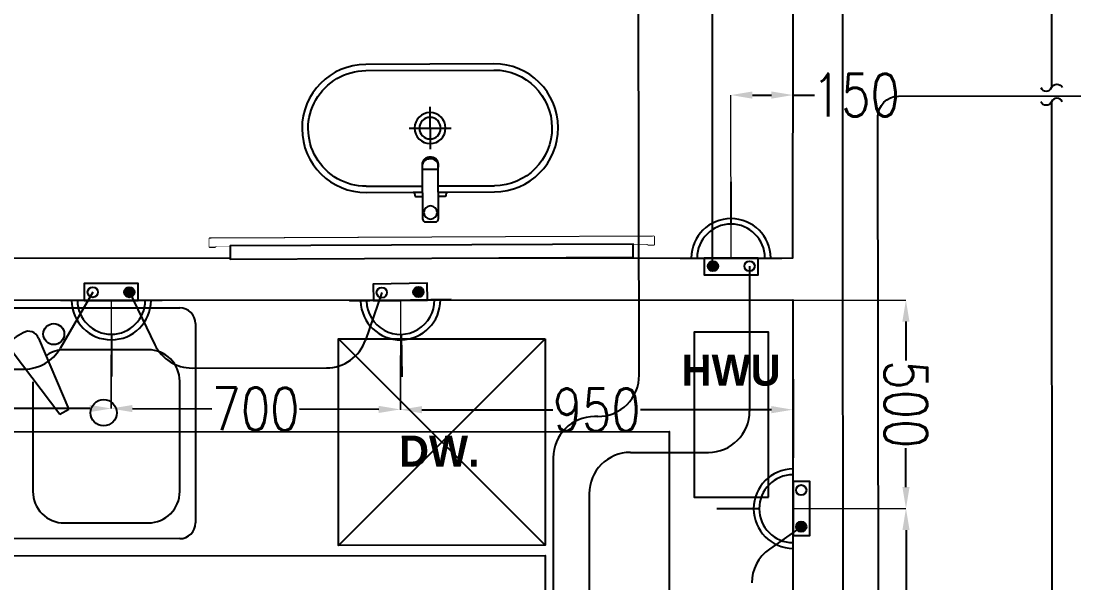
# Model space of a CAD drawing. Extents: x -678889171 to 586587, y -792238163 to 335485.
# Drawn here: x 83591 to 86139, y 31108 to 32468 of the extents above; entities that cross this region are included whole.
import ezdxf

# ---------------------------------------------------------------- set-up
doc = ezdxf.new("R2010")
doc.units = 0
doc.header["$MEASUREMENT"] = 0
doc.set_wipeout_variables(frame=1)
doc.layers.get('0').update_dxf_attribs({"color": 8})
doc.layers.get('Defpoints').update_dxf_attribs({"color": 252})
for name, color, linetype in [('1', 8, 'Continuous'), ('E-CUT-LINE', 1, 'Continuous'), ('E-POW-BLOCK', 4, 'Continuous'), ('E-POW-WIR-NO', 4, 'Continuous'), ('HR_LIGHT', 1, 'Continuous'), ('XR-A-9TH-FLOOR$0$A-ANNO-SYMB', 252, 'Continuous'), ('XR-Typ24$0$XR-A-2ND-FLOOR$0$XR-A-TYP-2-3-4-5-6-7-8-9-10$0$A-ANNO-NOTE', 252, 'Continuous'), ('XR-Typ24$0$XR-A-2ND-FLOOR$0$XR-A-TYP-2-3-4-5-6-7-8-9-10$0$A-EQPM', 252, 'Continuous'), ('XR-Typ24$0$XR-A-2ND-FLOOR$0$XR-A-TYP-2-3-4-5-6-7-8-9-10$0$A-FURN-SANT', 252, 'Continuous'), ('XR-Typ24$0$XR-A-2ND-FLOOR$0$XR-A-TYP-2-3-4-5-6-7-8-9-10$0$A-WALL', 252, 'Continuous'), ('XR-Typ24$0$XR-A-2ND-FLOOR$0$XR-A-TYP-2-3-4-5-6-7-8-9-10$0$XR-A-TYP$0$TYPICAL TYPES$0$XREF_3BR$0$I-WC', 252, 'Continuous')]:
    doc.layers.add(name, color=color, linetype=linetype)
doc.styles.add('Work$0$E-M.MODUL', font='romans.shx', dxfattribs={"width": 0.8})
doc.styles.add('XR-Typ24$0$XR-A-2ND-FLOOR$0$XR-A-TYP-2-3-4-5-6-7-8-9-10$0$XR-A-TYP$0$TYPICAL TYPES$0$XREF_1BR$0$KZT', font='')
doc.styles.add('XR-Typ24$0$XR-A-2ND-FLOOR$0$XR-A-TYP-2-3-4-5-6-7-8-9-10$0$XR-A-TYP$0$TYPICAL TYPES$0$XREF_STU$0$KZT', font='')
doc.styles.get('XR-Typ24$0$XR-A-2ND-FLOOR$0$XR-A-TYP-2-3-4-5-6-7-8-9-10$0$XR-A-TYP$0$TYPICAL TYPES$0$XREF_1BR$0$KZT').set_extended_font_data('AvantGarde LT Medium', bold=True)
doc.styles.get('XR-Typ24$0$XR-A-2ND-FLOOR$0$XR-A-TYP-2-3-4-5-6-7-8-9-10$0$XR-A-TYP$0$TYPICAL TYPES$0$XREF_STU$0$KZT').set_extended_font_data('AvantGarde LT Medium', bold=True)
doc.dimstyles.new('Work$0$S-DIM', dxfattribs={"dimscale": 500, "dimtxt": 0.2065, "dimasz": 0.104, "dimexe": 0, "dimexo": 0, "dimgap": 0, "dimtad": 0, "dimdec": 0, "dimzin": 0, "dimdsep": 46, "dimtxsty": 'Work$0$E-M.MODUL', "dimcen": 0.25, "dimclrd": 5, "dimclre": 5, "dimclrt": 1, "dimadec": 0, "dimazin": 0, "dimtfac": 1, "dimtdec": 0, "dimtofl": 0, "dimtmove": 0, "dimatfit": 3, "dimfxl": 1, "dimtolj": 1, "dimtzin": 0, "dimlwe": 13, "dimarcsym": 0})

# ---------------------------------------------------------------- blocks, each defined once
blk = doc.blocks.new('SO1 WP')
at = {"layer": 'E-POW-BLOCK'}
h = blk.add_hatch(color=3, dxfattribs=at)
h.dxf.hatch_style = 1
edge = h.paths.add_edge_path()
edge.add_arc((-0.1064, -0.0481), 0.0303, 0, 360)
at = {"layer": 'E-POW-BLOCK', "color": 3}
for p, q in [((0, 0.2), (0, 0.45)), ((-0.3, 0), (0.3, 0))]:
    blk.add_line(p, q, dxfattribs=at)
blk.add_lwpolyline([(0.1593, 0), (-0.1593, 0), (-0.1593, -0.0988), (0.1593, -0.0988)], close=True, dxfattribs=at)
for centre in [(-0.1064, -0.0481), (0.1096, -0.0481)]:
    blk.add_circle(centre, 0.0303, dxfattribs=at)
for centre, radius, start, end in [((0, -0.0028), 0.2353, 0.68327, 179.31673), ((0, 0), 0.2, 0, 180)]:
    blk.add_arc(centre, radius, start, end, dxfattribs=at)
blk = doc.blocks.new('160')
at = {"layer": 'E-POW-BLOCK'}
h = blk.add_hatch(color=1, dxfattribs=at)
h.dxf.hatch_style = 1
edge = h.paths.add_edge_path()
edge.add_arc((78016.1, 43941.9), 12.4, 0, 360)
at = {"layer": 'E-POW-BLOCK', "color": 1}
for p, q in [((77996.4, 43862.5, 0), (77996.4, 44108.6, 0)), ((77914.3, 43985.5, 0), (77811.8, 43985.5, 0))]:
    blk.add_line(p, q, dxfattribs=at)
at = {"layer": 'E-POW-BLOCK', "color": 1, "elevation": 0}
blk.add_lwpolyline([(77996.4, 44050.9), (77996.4, 43920.2), (78036.9, 43920.2), (78036.9, 44050.9)], close=True, dxfattribs=at)
at = {"layer": 'E-POW-BLOCK', "color": 1}
for centre in [(78016.1, 44030.5, 0), (78016.1, 43941.9, 0)]:
    blk.add_circle(centre, 12.4, dxfattribs=at)
for centre, radius, start, end in [((77997.5, 43985.5, 0), 96.5, 90.6833, 269.3167), ((77996.4, 43985.5, 0), 82, 90, 270)]:
    blk.add_arc(centre, radius, start, end, dxfattribs=at)
blk = doc.blocks.new('*D2913')
at = {"layer": '1', "color": 5, "lineweight": 13, "transparency": 16777216}
for p, q in [((83809.2, 31792.3), (83808.4, 31530.6)), ((84509.3, 31790), (84508.4, 31528.3))]:
    blk.add_line(p, q, dxfattribs=at)
at = {"layer": '1', "color": 5, "lineweight": -2, "transparency": 16777216}
for p, q in [((83860.4, 31530.4), (84052.2, 31529.8)), ((84456.4, 31528.5), (84264.6, 31529.1))]:
    blk.add_line(p, q, dxfattribs=at)
at = {"layer": '1', "color": 5, "transparency": 16777216}
for points in [[(83860.4, 31539.1), (83860.4, 31521.8), (83808.4, 31530.6)], [(84456.4, 31537.1), (84456.4, 31519.8), (84508.4, 31528.3)]]:
    blk.add_solid(points, dxfattribs=at)
at = {"layer": 'Defpoints', "color": 0, "transparency": 16777216}
for p in [(83809.2, 31792.3), (84509.3, 31790), (83808.4, 31530.6)]:
    blk.add_point(p, dxfattribs=at)
at = {"layer": '1', "color": 1, "transparency": 16777216, "insert": (84158.4, 31529.5), "char_height": 103.25, "attachment_point": 5, "rotation": 359.8105, "style": 'Work$0$E-M.MODUL'}
blk.add_mtext('\\A1;700', dxfattribs=at)
blk = doc.blocks.new('*D2914')
at = {"layer": '1', "color": 5, "lineweight": 13, "transparency": 16777216}
for p, q in [((83109.2, 31791.8), (83109.2, 31530.6)), ((83809.2, 31793.5), (83809.2, 31530.6))]:
    blk.add_line(p, q, dxfattribs=at)
at = {"layer": '1', "color": 5, "lineweight": -2, "transparency": 16777216}
for p, q in [((83161.2, 31530.6), (83353, 31530.6)), ((83757.2, 31530.6), (83565.4, 31530.6))]:
    blk.add_line(p, q, dxfattribs=at)
at = {"layer": '1', "color": 5, "transparency": 16777216}
for points in [[(83161.2, 31539.2), (83161.2, 31521.9), (83109.2, 31530.6)], [(83757.2, 31539.2), (83757.2, 31521.9), (83809.2, 31530.6)]]:
    blk.add_solid(points, dxfattribs=at)
at = {"layer": 'Defpoints', "color": 0, "transparency": 16777216}
for p in [(83109.2, 31791.8, 0), (83809.2, 31793.5), (83809.2, 31530.6)]:
    blk.add_point(p, dxfattribs=at)
at = {"layer": '1', "color": 1, "transparency": 16777216, "insert": (83459.2, 31530.6), "char_height": 103.25, "attachment_point": 5, "style": 'Work$0$E-M.MODUL'}
blk.add_mtext('\\A1;700', dxfattribs=at)
blk = doc.blocks.new('*D2922')
at = {"layer": '1', "color": 5, "lineweight": 13, "transparency": 16777216}
for p, q in [((85459.2, 31792.9), (85732.6, 31793)), ((85459.4, 31288.2), (85732.7, 31288.3))]:
    blk.add_line(p, q, dxfattribs=at)
at = {"layer": '1', "color": 5, "lineweight": -2, "transparency": 16777216}
for p, q in [((85732.6, 31741), (85732.6, 31646.9)), ((85732.7, 31340.3), (85732.7, 31434.5))]:
    blk.add_line(p, q, dxfattribs=at)
at = {"layer": '1', "color": 5, "transparency": 16777216}
for points in [[(85741.2, 31741), (85723.9, 31741), (85732.6, 31793)], [(85741.4, 31340.3), (85724.1, 31340.3), (85732.7, 31288.3)]]:
    blk.add_solid(points, dxfattribs=at)
at = {"layer": 'Defpoints', "color": 0, "transparency": 16777216}
for p in [(85459.2, 31792.9), (85732.6, 31793), (85459.4, 31288.2)]:
    blk.add_point(p, dxfattribs=at)
at = {"layer": '1', "color": 1, "transparency": 16777216, "insert": (85732.6, 31540.7), "char_height": 103.25, "attachment_point": 5, "rotation": 270.021, "style": 'Work$0$E-M.MODUL'}
blk.add_mtext('\\A1;500', dxfattribs=at)
blk = doc.blocks.new('*D2909')
at = {"layer": '1', "color": 5, "lineweight": 13, "transparency": 16777216}
for p, q in [((85459.4, 31288.2), (85732.7, 31288.3)), ((85459.7, 30584.5), (85733, 30584.6))]:
    blk.add_line(p, q, dxfattribs=at)
at = {"layer": '1', "color": 5, "lineweight": -2, "transparency": 16777216}
for p, q in [((85732.8, 31236.3), (85732.8, 31042.6)), ((85733, 30636.6), (85732.9, 30830.2))]:
    blk.add_line(p, q, dxfattribs=at)
at = {"layer": '1', "color": 5, "transparency": 16777216}
for points in [[(85741.4, 31236.3), (85724.1, 31236.3), (85732.7, 31288.3)], [(85741.7, 30636.6), (85724.3, 30636.6), (85733, 30584.6)]]:
    blk.add_solid(points, dxfattribs=at)
at = {"layer": 'Defpoints', "color": 0, "transparency": 16777216}
for p in [(85459.4, 31288.2), (85732.7, 31288.3), (85459.7, 30584.5, 0)]:
    blk.add_point(p, dxfattribs=at)
at = {"layer": '1', "color": 1, "transparency": 16777216, "insert": (85732.9, 30936.4), "char_height": 103.25, "attachment_point": 5, "rotation": 270.0229, "style": 'Work$0$E-M.MODUL'}
blk.add_mtext('\\A1;700', dxfattribs=at)
blk = doc.blocks.new('CW_0.000')
blk.add_lwpolyline([(0, -26, 0.66), (0, 0, -0.66), (0, 26, 0.97)], format="xyb")
blk = doc.blocks.new('*D2993')
at = {"layer": '1', "color": 5, "lineweight": 13, "transparency": 16777216}
for p, q in [((84509.2, 31792.1), (84509.2, 31527.7)), ((85459.2, 31792.9), (85459.2, 31527.7))]:
    blk.add_line(p, q, dxfattribs=at)
at = {"layer": '1', "color": 5, "lineweight": -2, "transparency": 16777216}
for p, q in [((84561.2, 31527.7), (84878, 31527.7)), ((85407.2, 31527.7), (85090.4, 31527.7))]:
    blk.add_line(p, q, dxfattribs=at)
at = {"layer": '1', "color": 5, "transparency": 16777216}
for points in [[(84561.2, 31536.4), (84561.2, 31519.1), (84509.2, 31527.7)], [(85407.2, 31536.4), (85407.2, 31519.1), (85459.2, 31527.7)]]:
    blk.add_solid(points, dxfattribs=at)
at = {"layer": 'Defpoints', "color": 0, "transparency": 16777216}
for p in [(84509.2, 31792.1), (85459.2, 31792.9), (85459.2, 31527.7)]:
    blk.add_point(p, dxfattribs=at)
at = {"layer": '1', "color": 1, "transparency": 16777216, "insert": (84984.2, 31527.7), "char_height": 103.25, "attachment_point": 5, "style": 'Work$0$E-M.MODUL'}
blk.add_mtext('\\A1;950', dxfattribs=at)
blk = doc.blocks.new('*D2998')
at = {"layer": '1', "color": 5, "lineweight": 13, "transparency": 16777216}
for p, q in [((85309.2, 31894.8), (85309.1, 32289.2)), ((85459.2, 31894.9), (85459.1, 32289.2))]:
    blk.add_line(p, q, dxfattribs=at)
at = {"layer": '1', "color": 5, "lineweight": -2, "transparency": 16777216}
for p, q in [((85361.1, 32289.2), (85407.1, 32289.2)), ((85459.1, 32289.2), (85511.1, 32289.3))]:
    blk.add_line(p, q, dxfattribs=at)
at = {"layer": '1', "color": 5, "transparency": 16777216}
for points in [[(85361.1, 32297.9), (85361.1, 32280.5), (85309.1, 32289.2)], [(85407.1, 32297.9), (85407.1, 32280.5), (85459.1, 32289.2)]]:
    blk.add_solid(points, dxfattribs=at)
at = {"layer": 'Defpoints', "color": 0, "transparency": 16777216}
for p in [(85459.1, 32289.2), (85309.2, 31894.8), (85459.2, 31894.9)]:
    blk.add_point(p, dxfattribs=at)
at = {"layer": '1', "color": 1, "transparency": 16777216, "insert": (85611.4, 32289.3), "char_height": 103.25, "attachment_point": 5, "rotation": 0.0222, "style": 'Work$0$E-M.MODUL'}
blk.add_mtext('\\A1;150', dxfattribs=at)
blk = doc.blocks.new('XR-Typ24$0$XR-A-2ND-FLOOR$0$XR-A-TYP-2-3-4-5-6-7-8-9-10$0$XR-A-TYP$0$TYPICAL TYPES$0$XREF_3BR$0$TYPICAL 3-10  FLOOR TOWERS$0$xref units$0$1')
at = {"layer": 'XR-Typ24$0$XR-A-2ND-FLOOR$0$XR-A-TYP-2-3-4-5-6-7-8-9-10$0$A-EQPM'}
for p, q in [((-1011904.5, 466878.3), (-1011142.5, 466878.3)), ((-1011942.6, 466357.6), (-1011942.6, 466840.2)), ((-1011625.1, 466840.2), (-1011828.3, 466840.2)), ((-1011218.7, 466840.2), (-1011421.9, 466840.2)), ((-1011104.4, 466840.2), (-1011104.4, 466357.6)), ((-1011904.5, 466764), (-1011904.5, 466497.3)), ((-1011548.9, 466498.3), (-1011548.9, 466764)), ((-1011498.1, 466764), (-1011498.1, 466497.3)), ((-1011142.5, 466497.3), (-1011142.5, 466764)), ((-1011636.1, 466565.3), (-1011614.1, 466578)), ((-1011562.5, 466392.7), (-1011636.1, 466565.3)), ((-1011614.1, 466578), (-1011501.4, 466428)), ((-1011828.3, 466421.1), (-1011625.1, 466421.1)), ((-1011421.9, 466421.1), (-1011218.7, 466421.1)), ((-1011526, 466379.6), (-1011508.3, 466389.8)), ((-1011142.5, 466319.5), (-1011904.5, 466319.5))]:
    blk.add_line(p, q, dxfattribs=at)
for centre, radius in [((-1011720.3, 466573.5), 31.8), ((-1011326.6, 466573.5), 31.8), ((-1011599.7, 466383), 25.4), ((-1011447.3, 466383), 25.4)]:
    blk.add_circle(centre, radius, dxfattribs=at)
for centre, radius, start, end in [((-1011904.5, 466840.2), 38.1, 90, 180), ((-1011142.5, 466840.2), 38.1, 0, 90), ((-1011828.3, 466764), 76.2, 90, 180), ((-1011625.1, 466764), 76.2, 0, 90), ((-1011421.9, 466764), 76.2, 90, 180), ((-1011218.7, 466764), 76.2, 0, 90), ((-1011828.3, 466497.3), 76.2, 180, 270), ((-1011421.9, 466497.3), 76.2, 180, 270), ((-1011218.7, 466497.3), 76.2, 270, 0), ((-1011625.1, 466497.3), 76.2, 270, 303.393), ((-1011521, 466411.8), 25.4, 300, 39.4623), ((-1011538.7, 466401.6), 25.4, 200.5377, 300), ((-1011904.5, 466357.6), 38.1, 180, 270), ((-1011142.5, 466357.6), 38.1, 270, 0)]:
    blk.add_arc(centre, radius, start, end, dxfattribs=at)
blk = doc.blocks.new('XR-Typ24$0$XR-A-2ND-FLOOR$0$XR-A-TYP-2-3-4-5-6-7-8-9-10$0$XR-A-TYP$0$TYPICAL TYPES$0$XREF_3BR$0$SEC-MIR1')
at = {"layer": 'XR-Typ24$0$XR-A-2ND-FLOOR$0$XR-A-TYP-2-3-4-5-6-7-8-9-10$0$A-FURN-SANT'}
for points in [[(-30, 1261), (-32, 1261), (-32, 1274), (-50, 1274), (-50, 1276), (-30, 1276)], [(-44, 202), (-50, 202), (-50, 1274), (-44, 1274)], [(-32, 202), (-32, 1274), (-44, 1274), (-44, 202)], [(-30, 215), (-32, 215), (-32, 202), (-50, 202), (-50, 200), (-30, 200)]]:
    blk.add_lwpolyline(points, close=True, dxfattribs=at)
blk.add_wipeout([(0, 250), (-32, 250), (-32, 215), (-30, 215), (-30, 200), (-50, 200), (-50, 1276), (-30, 1276), (-30, 1261), (-32, 1261), (-32, 1226), (0, 1226)]).dxf.layer = 'XR-Typ24$0$XR-A-2ND-FLOOR$0$XR-A-TYP-2-3-4-5-6-7-8-9-10$0$A-FURN-SANT'
blk.add_lwpolyline([(0, 250), (-32, 250), (-32, 1226), (0, 1226)], close=True, dxfattribs=at)
blk = doc.blocks.new('XR-Typ24$0$XR-A-2ND-FLOOR$0$XR-A-TYP-2-3-4-5-6-7-8-9-10$0$XR-A-TYP$0$TYPICAL TYPES$0$XREF_3BR$0$A$C37C65330')
at = {"layer": 'XR-Typ24$0$XR-A-2ND-FLOOR$0$XR-A-TYP-2-3-4-5-6-7-8-9-10$0$A-FURN-SANT'}
for p, q in [((-101.4, 264.6, 0), (-411.4, 264.6, 0)), ((-256.4, 176, 0), (-256.4, 73.6, 0)), ((-205.4, 124.6, 0), (-307.4, 124.6, 0)), ((-275.7, 24.4, 0), (-237.1, 24.4, 0)), ((-275.7, -15.4, 0), (-411.4, -15.4, 0)), ((-101.4, -15.4, 0), (-237.1, -15.4, 0)), ((-275.7, -30.4, 0), (-298.2, -30.4, 0)), ((-214.6, -30.4, 0), (-237.1, -30.4, 0))]:
    blk.add_line(p, q, dxfattribs=at)
at = {"layer": 'XR-Typ24$0$XR-A-2ND-FLOOR$0$XR-A-TYP-2-3-4-5-6-7-8-9-10$0$A-FURN-SANT', "elevation": 0}
for points in [[(-275.7, -40.4), (-291.4, -40.4, -0.36397), (-294.3, -38), (-295.2, -32.9, 0.36397), (-298.2, -30.4), (-411.4, -30.4, -1), (-411.4, 279.6), (-101.4, 279.6, -1), (-101.4, -30.4), (-214.6, -30.4, 0.36397), (-217.6, -32.9), (-218.5, -38, -0.36397), (-221.4, -40.4), (-237.1, -40.4)], [(-275.7, 28.7, -0.465324), (-259.5, 50), (-253.3, 50, -0.465324), (-237.1, 28.7)]]:
    blk.add_lwpolyline(points, format="xyb", dxfattribs=at)
blk.add_lwpolyline([(-275.7, -94.4), (-275.7, 32.8, -0.465324), (-259.5, 54.1), (-253.3, 54.1, -0.465324), (-237.1, 32.8), (-237.1, -94.4, -0.414214), (-245.2, -102.4), (-267.6, -102.4, -0.414214)], format="xyb", close=True, dxfattribs=at)
at = {"layer": 'XR-Typ24$0$XR-A-2ND-FLOOR$0$XR-A-TYP-2-3-4-5-6-7-8-9-10$0$A-FURN-SANT'}
for centre, radius in [((-256.4, 124.8, 0), 37.5), ((-256.4, 124.6, 0), 26), ((-256.4, -79.5, 0), 16.1)]:
    blk.add_circle(centre, radius, dxfattribs=at)
for centre, start, end in [((-411.4, 124.6, 0), 90, 270), ((-101.4, 124.6, 0), 270, 90)]:
    blk.add_arc(centre, 140, start, end, dxfattribs=at)
at = {"layer": 'XR-Typ24$0$XR-A-2ND-FLOOR$0$XR-A-TYP-2-3-4-5-6-7-8-9-10$0$A-FURN-SANT', "rotation": 270}
blk.add_blockref('XR-Typ24$0$XR-A-2ND-FLOOR$0$XR-A-TYP-2-3-4-5-6-7-8-9-10$0$XR-A-TYP$0$TYPICAL TYPES$0$XREF_3BR$0$SEC-MIR1', (-996.9, -190, 0), dxfattribs=at)
blk = doc.blocks.new('XR-Typ24')
at = {"layer": 'XR-Typ24$0$XR-A-2ND-FLOOR$0$XR-A-TYP-2-3-4-5-6-7-8-9-10$0$A-EQPM', "elevation": 0}
for points in [[(87659.7, 18177.5), (87659.9, 17677.5), (87159.9, 17677.3), (87159.7, 18177.3)], [(87659.7, 18177.5), (87659.9, 17677.5), (87159.9, 17677.3), (87159.7, 18177.3)], [(88200.3, 17793.6), (88200.2, 18193.6), (88020.2, 18193.6), (88020.3, 17793.6)], [(88200.3, 17793.6), (88200.2, 18193.6), (88020.2, 18193.6), (88020.3, 17793.6)]]:
    blk.add_lwpolyline(points, close=True, dxfattribs=at)
for points in [[(87159.7, 18177.3), (87659.9, 17677.5)], [(87159.7, 18177.3), (87659.9, 17677.5)], [(87659.7, 18177.5), (87159.9, 17677.3)], [(87659.7, 18177.5), (87159.9, 17677.3)], [(84811.1, 16954.9), (85871.2, 17951.9), (87959.8, 17952.6), (87959.1, 16333.2)], [(84811.1, 16954.9), (85871.2, 17951.9), (87959.8, 17952.6), (87959.1, 16333.2)], [(85016.7, 16736.4), (85990.1, 17651.9), (87659.9, 17652.5), (87666.4, 15985.3)]]:
    blk.add_lwpolyline(points, dxfattribs=at)
at = {"layer": 'XR-Typ24$0$XR-A-2ND-FLOOR$0$XR-A-TYP-2-3-4-5-6-7-8-9-10$0$A-WALL'}
blk.add_lwpolyline([(88260.9, 15036.7), (88259.7, 18270.8), (85752.2, 18269.9), (85460.7, 17977.7), (85289.4, 18159.8), (85653.1, 18519.9), (86012.1, 18520), (86011.7, 19226.1), (86261.8, 19226.2), (86262.1, 18372), (88259.6, 18372.8), (88259.7, 18977.2), (88379.7, 18977.2), (88380.9, 15036.7)], dxfattribs=at)
at = {"layer": 'XR-Typ24$0$XR-A-2ND-FLOOR$0$XR-A-TYP-2-3-4-5-6-7-8-9-10$0$A-EQPM', "rotation": 180.0210372816274}
blk.add_blockref('XR-Typ24$0$XR-A-2ND-FLOOR$0$XR-A-TYP-2-3-4-5-6-7-8-9-10$0$XR-A-TYP$0$TYPICAL TYPES$0$XREF_3BR$0$TYPICAL 3-10  FLOOR TOWERS$0$xref units$0$1', (-925300.5, 484200.2, 0), dxfattribs=at)
blk.add_blockref('XR-Typ24$0$XR-A-2ND-FLOOR$0$XR-A-TYP-2-3-4-5-6-7-8-9-10$0$XR-A-TYP$0$TYPICAL TYPES$0$XREF_3BR$0$TYPICAL 3-10  FLOOR TOWERS$0$xref units$0$1', (-925300.5, 484200.2, 0), dxfattribs=at)
at = {"layer": 'XR-Typ24$0$XR-A-2ND-FLOOR$0$XR-A-TYP-2-3-4-5-6-7-8-9-10$0$A-ANNO-NOTE', "insert": (87990.2, 18100.8, 0), "char_height": 75, "attachment_point": 4, "rotation": 0.021, "style": 'XR-Typ24$0$XR-A-2ND-FLOOR$0$XR-A-TYP-2-3-4-5-6-7-8-9-10$0$XR-A-TYP$0$TYPICAL TYPES$0$XREF_STU$0$KZT'}
blk.add_mtext_dynamic_manual_height_columns('HWU', width=179.736, gutter_width=905.9, heights=[0], dxfattribs=at)
blk.add_mtext_dynamic_manual_height_columns('HWU', width=179.736, gutter_width=905.9, heights=[0], dxfattribs=at)
at = {"layer": 'XR-Typ24$0$XR-A-2ND-FLOOR$0$XR-A-TYP-2-3-4-5-6-7-8-9-10$0$A-ANNO-NOTE', "insert": (87501.1, 17905.6, 0), "char_height": 75, "width": 1932.754, "attachment_point": 6, "rotation": 0.021, "style": 'XR-Typ24$0$XR-A-2ND-FLOOR$0$XR-A-TYP-2-3-4-5-6-7-8-9-10$0$XR-A-TYP$0$TYPICAL TYPES$0$XREF_1BR$0$KZT'}
blk.add_mtext('DW.', dxfattribs=at)
blk.add_mtext('DW.', dxfattribs=at)
at = {"layer": 'XR-Typ24$0$XR-A-2ND-FLOOR$0$XR-A-TYP-2-3-4-5-6-7-8-9-10$0$XR-A-TYP$0$TYPICAL TYPES$0$XREF_3BR$0$I-WC', "xscale": -1, "rotation": 0.2596057114985741}
blk.add_blockref('XR-Typ24$0$XR-A-2ND-FLOOR$0$XR-A-TYP-2-3-4-5-6-7-8-9-10$0$XR-A-TYP$0$TYPICAL TYPES$0$XREF_3BR$0$A$C37C65330', (87125.4, 18561.2, 0), dxfattribs=at)

msp = doc.modelspace()

# ---------------------------------------------------------------- block references
at = {"layer": 'XR-A-9TH-FLOOR$0$A-ANNO-SYMB'}
msp.add_blockref('XR-Typ24', (-2800.4, 13522.1), dxfattribs=at)

# ---------------------------------------------------------------- next in the draw order: linework, layer by layer
at = {"color": 240, "true_color": 0xed1f24, "extrusion": (1.60515e-27, -1.2021e-28, -1)}
msp.add_line((85086.9, 31611.4, 0), (85079.3, 35720.8, 0), dxfattribs=at)
at = {"color": 240, "true_color": 0xed1f24}
for p, q in [((84986.9, 31511.2, 0), (84979, 31511.2, 0)), ((84879, 31411.2, 0), (84879, 29677.1, 0))]:
    msp.add_line(p, q, dxfattribs=at)
msp.add_arc((84986.9, 31611.2, 0), 100, 270, 0.1068, dxfattribs=at)
at = {"color": 240, "true_color": 0xed1f24, "extrusion": (1.81779e-07, 0, 1)}
msp.add_arc((84979, 31411.2, 0), 100, 90, 180, dxfattribs=at)
at = {"layer": '1', "color": 4}
for p, q in [((85354.2, 31875.1), (85354.3, 31524.5, 0)), ((85459.2, 31792.9), (85086.6, 31792.2, 0)), ((85459.2, 31792.9), (85459.4, 31411.3)), ((84004.7, 31628.6, 0), (84329.9, 31628.9, 0))]:
    msp.add_line(p, q, dxfattribs=at)
at = {"layer": '1', "color": 4, "extrusion": (-3.17984e-10, 4.11272e-07, 1)}
msp.add_arc((84004.6, 31728.6, 0), 100, 205.9166, 270.0443, dxfattribs=at)
at = {"layer": '1', "color": 4, "extrusion": (-3.20576e-10, 4.14624e-07, 1)}
msp.add_arc((84329.9, 31728.9, 0), 100, 270.0443, 340.9972, dxfattribs=at)
at = {"layer": '1', "color": 4, "extrusion": (6.4941e-08, 1.87505e-07, 1)}
msp.add_arc((85254.3, 31524.4, 0), 100, 270.021, 0.021, dxfattribs=at)
at = {"layer": '1', "color": 4, "extrusion": (-1.10876e-06, -8.12715e-09, 1)}
msp.add_arc((85459.5, 31108.4, -0.1), 100, 125.1151, 180.0246, dxfattribs=at)
at = {"layer": 'E-POW-WIR-NO', "color": 4}
for p, q in [((85264.6, 34358.7), (85263.5, 31877.4)), ((83764.3, 31812.1, 0), (83685.7, 31676, 0)), ((83852.9, 31812.1, 0), (83914.7, 31684.9, 0)), ((84463.9, 31811.1), (84424.4, 31696.3, 0)), ((83296.8, 31625.8, 0), (83599.2, 31626, 0)), ((85065.8, 31424.4, 0), (85254.4, 31424.4, 0)), ((84965.9, 31324.4, 0), (84965.9, 29590.3, 0))]:
    msp.add_line(p, q, dxfattribs=at)
at = {"layer": 'E-POW-WIR-NO', "extrusion": (1.60515e-27, -1.2021e-28, -1)}
for p, q in [((85714.6, 32286.4, 0), (87869.8, 32289.2, 0)), ((85667.4, 30120.2, 0), (85664.6, 32236.4, 0))]:
    msp.add_line(p, q, dxfattribs=at)
at = {"layer": 'E-POW-WIR-NO'}
msp.add_line((85479.2, 31244.5), (85402, 31190.2, 0), dxfattribs=at)
at = {"layer": 'E-POW-WIR-NO', "extrusion": (1.60515e-27, -1.2021e-28, -1)}
msp.add_arc((-85714.6, 32236.4, 0), 50, 359.9557, 89.9266, dxfattribs=at)
at = {"layer": 'E-POW-WIR-NO', "color": 4, "extrusion": (-3.15361e-10, 4.0788e-07, 1)}
msp.add_arc((83599.1, 31726, 0), 100, 270.0443, 329.9996, dxfattribs=at)
at = {"layer": 'E-POW-WIR-NO', "color": 4}
msp.add_arc((85065.9, 31324.4, 0), 100, 90.021, 180, dxfattribs=at)
at = {"layer": 'HR_LIGHT', "color": 3}
for p, q in [((86084.3, 33295.2, 0), (86085.1, 32307.2, 0)), ((86085.1, 32273, 0), (86085.2, 32126.8, 0)), ((86085.2, 32126.8, 0), (86089.3, 26871.1, 0))]:
    msp.add_line(p, q, dxfattribs=at)

# ---------------------------------------------------------------- next in the draw order: block references
at = {"layer": 'E-CUT-LINE'}
for p, rotation in [((86085.1, 32307.2, 0), 270.0442995273463), ((86085.1, 32273, 0), 90.04429952737077)]:
    msp.add_blockref('CW_0.000', p, dxfattribs=dict(at, rotation=rotation))
at = {"layer": 'E-POW-BLOCK', "xscale": 410.1995351285418, "yscale": 410.1995351285418, "zscale": 410.1995351285418}
msp.add_blockref('SO1 WP', (85309.2, 31894.8), dxfattribs=at)
at = {"layer": 'E-POW-BLOCK'}
for p, xscale, yscale, zscale, rotation in [((84509.2, 31792.1), 410.1995351285415, 410.1995351285415, 410.1995351285415, 180.9716948665793), ((85459.4, 31288.2), 410.1995351285418, 410.1995351285418, 410.1995351285418, 90.02103728063982)]:
    msp.add_blockref('SO1 WP', p, dxfattribs=dict(at, xscale=xscale, yscale=yscale, zscale=zscale, rotation=rotation))
at = {"layer": 'E-POW-WIR-NO', "rotation": 90.02103727541949}
msp.add_blockref('160', (127823.4, -46187.9, 0), dxfattribs=at)

# ---------------------------------------------------------------- next in the draw order: dimensions: what is measured, and where the dimension line sits
at = {"layer": '1', "color": 4}
dim = msp.add_aligned_dim(p1=(85309.2, 31894.8), p2=(85459.2, 31894.9), distance=394.3, dimstyle='Work$0$S-DIM', dxfattribs=at)
dim.commit()
dim.dimension.update_dxf_attribs({"geometry": '*D2998', "text_midpoint": (85611.4, 32289.3)})
at = {"layer": '1', "color": 3}
dim = msp.add_linear_dim(base=(83809.2, 31530.6), p1=(83109.2, 31791.8, 0), p2=(83809.2, 31793.5), dimstyle='Work$0$S-DIM', dxfattribs=at)
dim.commit()
dim.dimension.update_dxf_attribs({"geometry": '*D2914', "text_midpoint": (83459.2, 31530.6)})
dim = msp.add_aligned_dim(p1=(84509.2, 31790), p2=(83809.2, 31792.3), distance=261.7, dimstyle='Work$0$S-DIM', dxfattribs=at)
dim.commit()
dim.dimension.update_dxf_attribs({"geometry": '*D2913', "text_midpoint": (84158.4, 31529.5)})
at = {"layer": '1', "color": 4}
dim = msp.add_linear_dim(base=(85459.2, 31527.7), p1=(84509.2, 31792.1), p2=(85459.2, 31792.9), dimstyle='Work$0$S-DIM', dxfattribs=at)
dim.commit()
dim.dimension.update_dxf_attribs({"geometry": '*D2993', "text_midpoint": (84984.2, 31527.7)})
at = {"layer": '1', "color": 3}
for p1, p2, text, picture, middle in [((85459.4, 31288.2), (85459.2, 31792.9), '500', '*D2922', (85732.6, 31540.7)), ((85459.7, 30584.5, 0), (85459.4, 31288.2), '700', '*D2909', (85732.9, 30936.4))]:
    dim = msp.add_aligned_dim(p1=p1, p2=p2, distance=-273.3, text=text, dimstyle='Work$0$S-DIM', dxfattribs=at)
    dim.commit()
    dim.dimension.update_dxf_attribs({"geometry": picture, "text_midpoint": middle})

doc.saveas('drawing.dxf')
